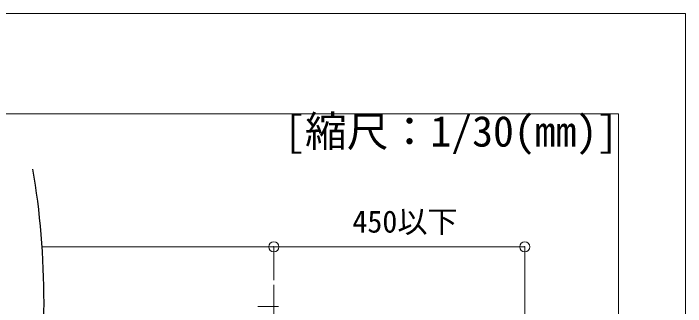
# Model space of a CAD drawing. Units: millimetres on the paper, with parts at other scales. Extents: x -195 to 195, y -135 to 132.
# Drawn here: x 154.82 to 195, y 115 to 132.5 of the extents above; entities that cross this region are included whole.
import ezdxf
from ezdxf.enums import TextEntityAlignment as Align

# ---------------------------------------------------------------- set-up
doc = ezdxf.new("R2010")
doc.units = ezdxf.units.MM
doc.header["$PDMODE"] = 32
doc.header["$PDSIZE"] = 0.6
doc.linetypes.add('CHAIN1', pattern=[8, 5, -1, 1, -1])
for name, color, linetype, lineweight in [('6-0_中心線', 4, 'CHAIN1', 9), ('6-5_寸法', 4, 'Continuous', 9), ('6-9_躯体他', 4, 'Continuous', 9), ('6-C_ビス・アンカーボルト・強調図形', 2, 'Continuous', 25), ('F-3_野縁', 3, 'Continuous', 18)]:
    doc.layers.add(name, color=color, linetype=linetype, lineweight=lineweight)
doc.layers.add('F-6_文字', color=7, linetype='Continuous')
doc.styles.add('ＭＳ ゴシック', font='')
doc.styles.get('ＭＳ ゴシック').set_extended_font_data('MS Gothic')

msp = doc.modelspace()

# ---------------------------------------------------------------- linework, layer by layer
at = {"layer": '6-0_中心線'}
msp.add_line((170.386, 116.299), (170.386, 97.015), dxfattribs=at)
at = {"layer": '6-5_寸法'}
for p, q in [((156.536, 118.57), (185.386, 118.57)), ((170.386, 118.57), (170.386, 116.57)), ((185.386, 118.57), (185.386, 108.006))]:
    msp.add_line(p, q, dxfattribs=at)
at = {"layer": '6-5_寸法', "color": 3}
for p in [(170.386, 118.57), (185.386, 118.57)]:
    msp.add_point(p, dxfattribs=at)
at = {"layer": '6-9_躯体他'}
msp.add_line((169.432, 115.005), (170.672, 115.005), dxfattribs=at)
at = {"layer": '6-C_ビス・アンカーボルト・強調図形'}
msp.add_ellipse((150.981, 115.205), major_axis=(0, 17), ratio=0.333333, start_param=4.222432, end_param=5.202346, dxfattribs=at)
at = {"layer": 'F-3_野縁'}
for p, q in [((-195, 132.5), (195, 132.5)), ((195, 132.5), (195, -132.5)), ((191, 126.5), (2, 126.5)), ((191, 126.5), (191, 36.912))]:
    msp.add_line(p, q, dxfattribs=at)

# ---------------------------------------------------------------- texts
at = {"layer": '6-5_寸法', "style": 'ＭＳ ゴシック'}
msp.add_text('450以下', height=1.32, dxfattribs=at).set_placement((175.078, 119.022), align=Align.BOTTOM_LEFT)
at = {"layer": 'F-6_文字', "style": 'ＭＳ ゴシック'}
msp.add_text('[縮尺：1/30(mm)]', height=1.833, dxfattribs=at).set_placement((171, 124), align=Align.BOTTOM_LEFT)

doc.saveas('drawing.dxf')
